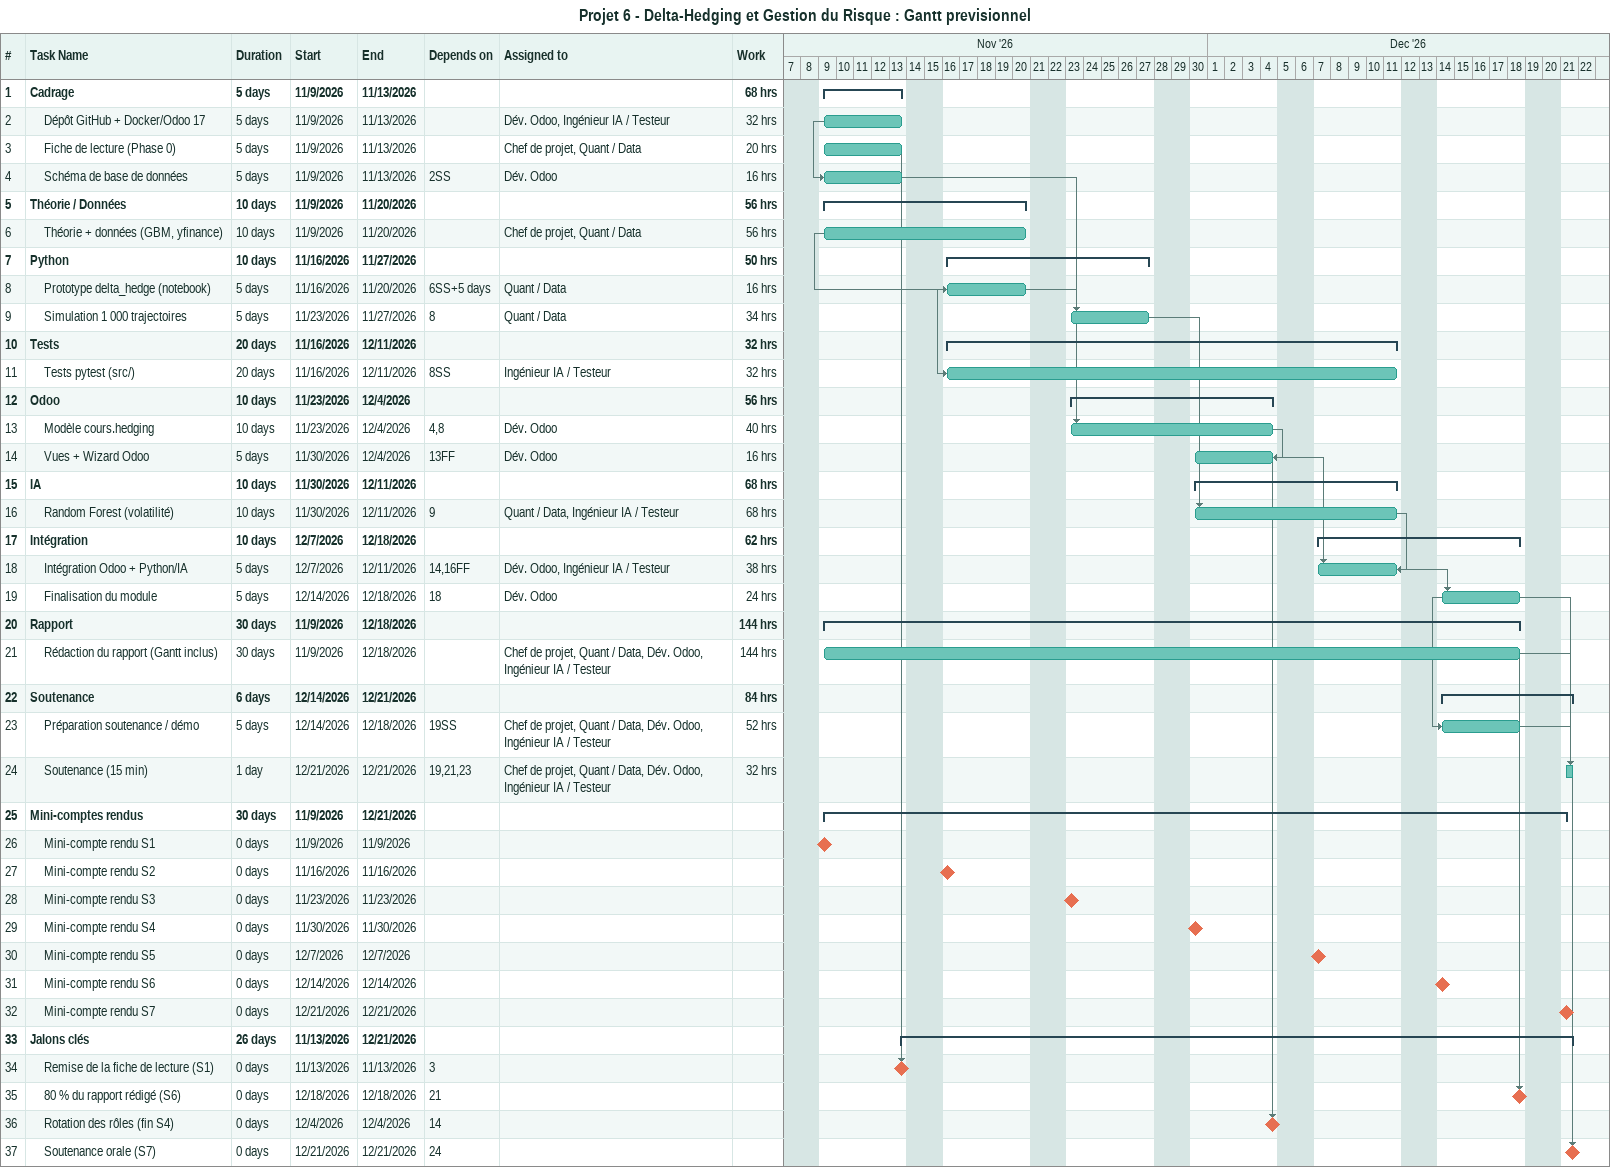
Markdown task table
Projet 6 - Delta-Hedging et Gestion du Risque : Gantt previsionnel

| ID | Level | Task | Duration | Start | Finish | Predecessors | Resources | Work (h) |
|---|---|---|---|---|---|---|---|---|
| 1 | 1 | **Cadrage** | 5d | 2026-11-09 | 2026-11-13 |  |  | 68 |
| 2 | 2 | Dépôt GitHub + Docker/Odoo 17 | 5d | 2026-11-09 | 2026-11-13 |  | Dév. Odoo, Ingénieur IA / Testeur | 32 |
| 3 | 2 | Fiche de lecture (Phase 0) | 5d | 2026-11-09 | 2026-11-13 |  | Chef de projet, Quant / Data | 20 |
| 4 | 2 | Schéma de base de données | 5d | 2026-11-09 | 2026-11-13 | 2SS | Dév. Odoo | 16 |
| 5 | 1 | **Théorie / Données** | 10d | 2026-11-09 | 2026-11-20 |  |  | 56 |
| 6 | 2 | Théorie + données (GBM, yfinance) | 10d | 2026-11-09 | 2026-11-20 |  | Chef de projet, Quant / Data | 56 |
| 7 | 1 | **Python** | 10d | 2026-11-16 | 2026-11-27 |  |  | 50 |
| 8 | 2 | Prototype delta_hedge (notebook) | 5d | 2026-11-16 | 2026-11-20 | 6SS+5d | Quant / Data | 16 |
| 9 | 2 | Simulation 1 000 trajectoires | 5d | 2026-11-23 | 2026-11-27 | 8 | Quant / Data | 34 |
| 10 | 1 | **Tests** | 20d | 2026-11-16 | 2026-12-11 |  |  | 32 |
| 11 | 2 | Tests pytest (src/) | 20d | 2026-11-16 | 2026-12-11 | 8SS | Ingénieur IA / Testeur | 32 |
| 12 | 1 | **Odoo** | 10d | 2026-11-23 | 2026-12-04 |  |  | 56 |
| 13 | 2 | Modèle cours.hedging | 10d | 2026-11-23 | 2026-12-04 | 4, 8 | Dév. Odoo | 40 |
| 14 | 2 | Vues + Wizard Odoo | 5d | 2026-11-30 | 2026-12-04 | 13FF | Dév. Odoo | 16 |
| 15 | 1 | **IA** | 10d | 2026-11-30 | 2026-12-11 |  |  | 68 |
| 16 | 2 | Random Forest (volatilité) | 10d | 2026-11-30 | 2026-12-11 | 9 | Quant / Data, Ingénieur IA / Testeur | 68 |
| 17 | 1 | **Intégration** | 10d | 2026-12-07 | 2026-12-18 |  |  | 62 |
| 18 | 2 | Intégration Odoo + Python/IA | 5d | 2026-12-07 | 2026-12-11 | 14, 16FF | Dév. Odoo, Ingénieur IA / Testeur | 38 |
| 19 | 2 | Finalisation du module | 5d | 2026-12-14 | 2026-12-18 | 18 | Dév. Odoo | 24 |
| 20 | 1 | **Rapport** | 30d | 2026-11-09 | 2026-12-18 |  |  | 144 |
| 21 | 2 | Rédaction du rapport (Gantt inclus) | 30d | 2026-11-09 | 2026-12-18 |  | Chef de projet, Quant / Data, Dév. Odoo, Ingénieur IA / Testeur | 144 |
| 22 | 1 | **Soutenance** | 6d | 2026-12-14 | 2026-12-21 |  |  | 84 |
| 23 | 2 | Préparation soutenance / démo | 5d | 2026-12-14 | 2026-12-18 | 19SS | Chef de projet, Quant / Data, Dév. Odoo, Ingénieur IA / Testeur | 52 |
| 24 | 2 | Soutenance (15 min) | 1d | 2026-12-21 | 2026-12-21 | 19, 21, 23 | Chef de projet, Quant / Data, Dév. Odoo, Ingénieur IA / Testeur | 32 |
| 25 | 1 | **Mini-comptes rendus** | 30d | 2026-11-09 | 2026-12-21 |  |  |  |
| 26 | 2 | Mini-compte rendu S1 | 0d | 2026-11-09 | 2026-11-09 |  |  |  |
| 27 | 2 | Mini-compte rendu S2 | 0d | 2026-11-16 | 2026-11-16 |  |  |  |
| 28 | 2 | Mini-compte rendu S3 | 0d | 2026-11-23 | 2026-11-23 |  |  |  |
| 29 | 2 | Mini-compte rendu S4 | 0d | 2026-11-30 | 2026-11-30 |  |  |  |
| 30 | 2 | Mini-compte rendu S5 | 0d | 2026-12-07 | 2026-12-07 |  |  |  |
| 31 | 2 | Mini-compte rendu S6 | 0d | 2026-12-14 | 2026-12-14 |  |  |  |
| 32 | 2 | Mini-compte rendu S7 | 0d | 2026-12-21 | 2026-12-21 |  |  |  |
| 33 | 1 | **Jalons clés** | 26d | 2026-11-13 | 2026-12-21 |  |  |  |
| 34 | 2 | Remise de la fiche de lecture (S1) | 0d | 2026-11-13 | 2026-11-13 | 3 |  |  |
| 35 | 2 | 80 % du rapport rédigé (S6) | 0d | 2026-12-18 | 2026-12-18 | 21 |  |  |
| 36 | 2 | Rotation des rôles (fin S4) | 0d | 2026-12-04 | 2026-12-04 | 14 |  |  |
| 37 | 2 | Soutenance orale (S7) | 0d | 2026-12-21 | 2026-12-21 | 24 |  |  |
